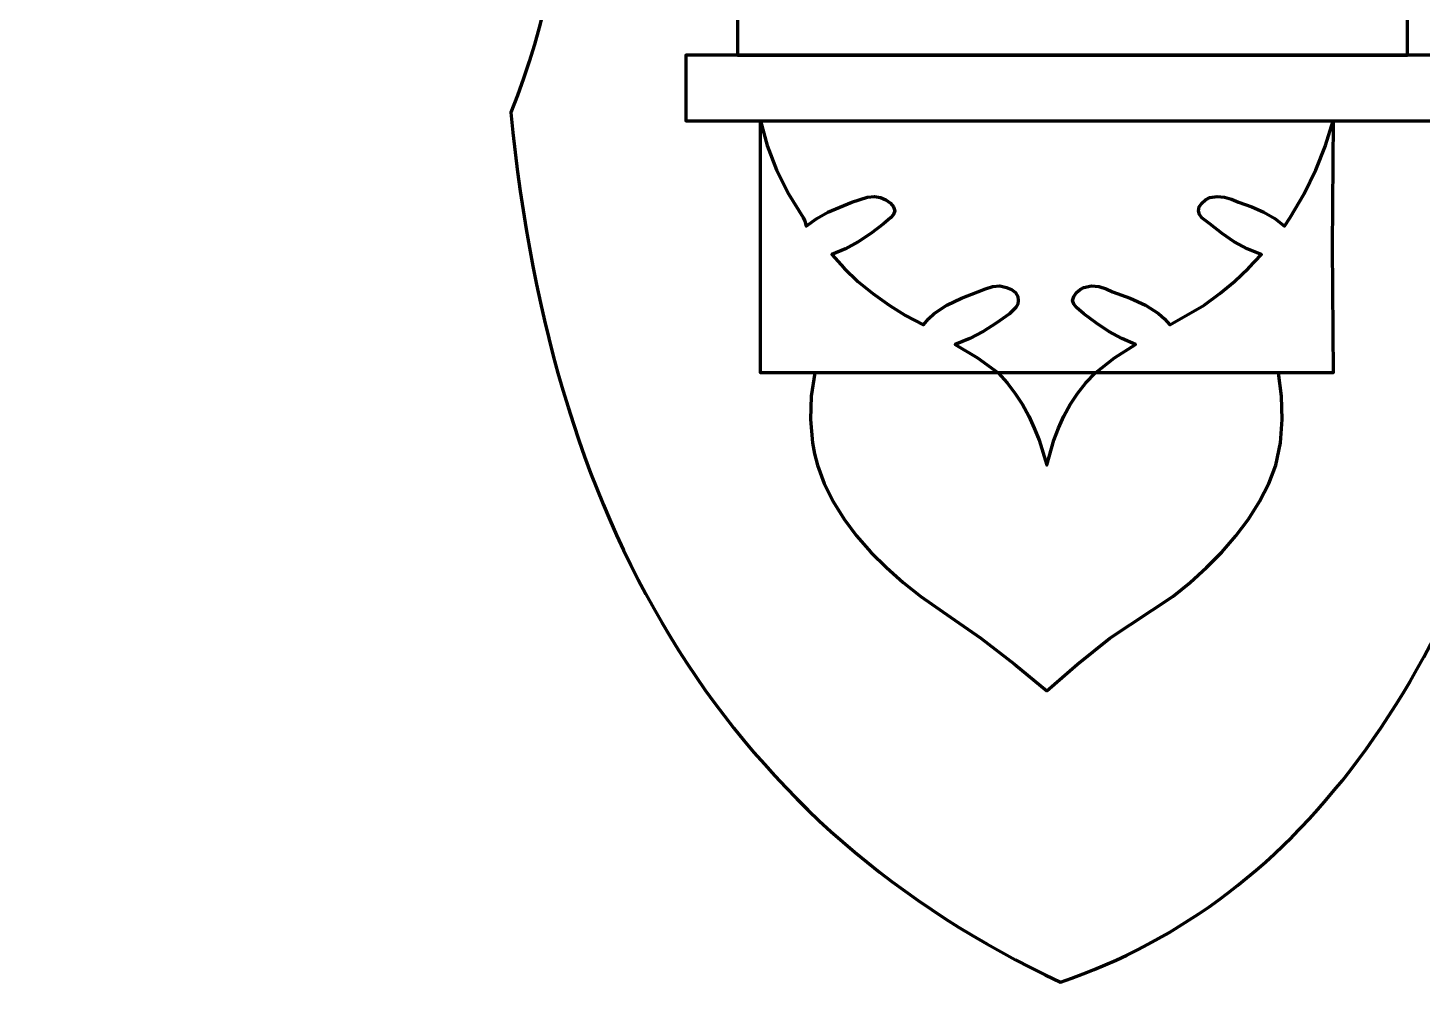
# Model space of a CAD drawing. Header units: millimetres. Extents: x -607 to 1451, y -798 to 283.
# Drawn here: x 317.23 to 332.93, y -710.53 to -699.78 of the extents above; entities that cross this region are included whole.
import ezdxf

# ---------------------------------------------------------------- set-up
doc = ezdxf.new("R2010")
doc.units = ezdxf.units.MM
doc.header["$MEASUREMENT"] = 0
doc.layers.add('layer 1', color=7, linetype='Continuous')

msp = doc.modelspace()

# ---------------------------------------------------------------- linework, layer by layer
at = {"layer": 'layer 1', "color": 242, "lineweight": 100}
msp.add_open_spline([(351.9345, -627.5165), (351.0278, -627.6915), (349.8621, -628.409), (348.4373, -629.6686), (348.4373, -629.6686), (345.4718, -629.7111), (343.0507, -630.7872), (341.1746, -632.8965), (341.1746, -632.8965), (339.9794, -631.6137), (337.2535, -632.2414), (332.9971, -634.7795), (332.9971, -634.7795), (330.6201, -634.0571), (328.2528, -635.1692), (325.8957, -638.115), (325.8957, -638.115), (324.6505, -637.3997), (323.3233, -637.1129), (321.9146, -637.2542), (321.9146, -637.2542), (320.578, -637.0313), (319.2867, -637.6591), (318.041, -639.1372), (318.041, -639.1372), (317.2286, -640.652), (317.6589, -642.0331), (319.3322, -643.2797), (319.3322, -643.2797), (321.52, -647.978), (322.614, -650.3273), (322.614, -650.3273), (322.614, -650.3273), (323.4749, -650.2913), (323.9051, -650.2735), (323.9051, -650.2735), (323.9051, -650.2735), (323.9412, -652.1743), (323.9589, -653.1248), (323.9589, -653.1248), (323.9589, -653.1248), (322.3451, -653.1247), (321.538, -653.1248), (321.538, -653.1248), (321.538, -653.1248), (323.6933, -656.3203), (324.5181, -658.4634), (324.0126, -659.5537), (324.0126, -659.5537), (324.0487, -677.5044), (324.0664, -686.4797), (324.0664, -686.4797), (324.0664, -686.4797), (323.0353, -688.1702), (323.0261, -689.7752), (324.0395, -691.2946), (324.0395, -691.2946), (324.4835, -692.2493), (324.0081, -693.3702), (322.6138, -694.6571), (322.6138, -694.6571), (323.4567, -696.6613), (323.4747, -698.6877), (322.6676, -700.7363), (322.6676, -700.7363), (323.1217, -705.5435), (325.184, -708.8075), (328.8546, -710.5277), (328.8546, -710.5277), (331.5938, -709.5959), (333.4408, -707.0317), (334.3957, -702.8345), (334.3957, -702.8345), (346.2676, -702.7268), (352.2034, -702.6732), (352.2034, -702.6732)], degree=3, knots=[0, 0, 0, 0, 0.05, 0.05, 0.05, 0.05, 0.1, 0.1, 0.1, 0.1, 0.15, 0.15, 0.15, 0.15, 0.2, 0.2, 0.2, 0.2, 0.25, 0.25, 0.25, 0.25, 0.3, 0.3, 0.3, 0.3, 0.35, 0.35, 0.35, 0.35, 0.4, 0.4, 0.4, 0.4, 0.45, 0.45, 0.45, 0.45, 0.5, 0.5, 0.5, 0.5, 0.55, 0.55, 0.55, 0.55, 0.6, 0.6, 0.6, 0.6, 0.65, 0.65, 0.65, 0.65, 0.7, 0.7, 0.7, 0.7, 0.75, 0.75, 0.75, 0.75, 0.8, 0.8, 0.8, 0.8, 0.85, 0.85, 0.85, 0.85, 0.9, 0.9, 0.9, 0.9, 1, 1, 1, 1], dxfattribs=at)
at = {"layer": 'layer 1', "lineweight": 100}
for points, knots in [([(325.2175, -694.7586), (325.2175, -694.7586), (325.2174, -700.0893), (325.2174, -700.0893), (325.2174, -700.0893), (325.2174, -700.0893), (332.7614, -700.0893), (332.7614, -700.0893), (332.7614, -700.0893), (332.7614, -700.0893), (332.7614, -694.7587), (332.7614, -694.7587), (332.7614, -694.7587), (332.7614, -694.7587), (325.2174, -694.7587), (325.2174, -694.7587)], [0, 0, 0, 0, 0.2, 0.2, 0.2, 0.2, 0.4, 0.4, 0.4, 0.4, 0.6, 0.6, 0.6, 0.6, 1, 1, 1, 1]), ([(379.6053, -700.8298), (379.6053, -700.8298), (379.6052, -700.0893), (379.6052, -700.0893), (379.6052, -700.0893), (379.6052, -700.0893), (352.1372, -700.0893), (352.1372, -700.0893), (352.1372, -700.0893), (352.1372, -700.0893), (324.637, -700.0893), (324.637, -700.0893), (324.637, -700.0893), (324.637, -700.0893), (324.637, -700.8298), (324.637, -700.8298), (324.637, -700.8298), (324.637, -700.8298), (352.1372, -700.8298), (352.1372, -700.8298), (352.1372, -700.8298), (352.1372, -700.8298), (379.6052, -700.8298), (379.6052, -700.8298)], [0, 0, 0, 0, 0.1428571, 0.1428571, 0.1428571, 0.1428571, 0.2857143, 0.2857143, 0.2857143, 0.2857143, 0.4285714, 0.4285714, 0.4285714, 0.4285714, 0.5714286, 0.5714286, 0.5714286, 0.5714286, 0.7142857, 0.7142857, 0.7142857, 0.7142857, 1, 1, 1, 1]), ([(325.4753, -700.8298), (325.4753, -700.8298), (325.5521, -701.1057), (325.5521, -701.1057), (325.5521, -701.1057), (325.5521, -701.1057), (325.6582, -701.38), (325.6582, -701.38), (325.6582, -701.38), (325.6582, -701.38), (325.7937, -701.6508), (325.7937, -701.6508), (325.7937, -701.6508), (325.7937, -701.6508), (325.9588, -701.9156), (325.9588, -701.9156), (325.9588, -701.9156), (325.9588, -701.9156), (325.9751, -701.9599), (325.9751, -701.9599), (325.9751, -701.9599), (325.9751, -701.9599), (325.9911, -702.0143), (325.9911, -702.0143), (325.9911, -702.0143), (325.9911, -702.0143), (326.1102, -701.928), (326.1102, -701.928), (326.1102, -701.928), (326.1102, -701.928), (326.236, -701.8576), (326.236, -701.8576), (326.236, -701.8576), (326.236, -701.8576), (326.507, -701.7429), (326.507, -701.7429), (326.507, -701.7429), (326.507, -701.7429), (326.6812, -701.687), (326.6812, -701.687), (326.6812, -701.687), (326.6812, -701.687), (326.7596, -701.6789), (326.7596, -701.6789), (326.7596, -701.6789), (326.7596, -701.6789), (326.8294, -701.6935), (326.8294, -701.6935), (326.8294, -701.6935), (326.8294, -701.6935), (326.8897, -701.7183), (326.8897, -701.7183), (326.8897, -701.7183), (326.8897, -701.7183), (326.9387, -701.7547), (326.9387, -701.7547), (326.9387, -701.7547), (326.9387, -701.7547), (326.9733, -701.7975), (326.9733, -701.7975), (326.9733, -701.7975), (326.9733, -701.7975), (326.9905, -701.8416), (326.9905, -701.8416), (326.9905, -701.8416), (326.9905, -701.8416), (326.973, -701.8835), (326.973, -701.8835), (326.973, -701.8835), (326.973, -701.8835), (326.942, -701.9221), (326.942, -701.9221), (326.942, -701.9221), (326.942, -701.9221), (326.8616, -701.9897), (326.8616, -701.9897), (326.8616, -701.9897), (326.8616, -701.9897), (326.7178, -702.097), (326.7178, -702.097), (326.7178, -702.097), (326.7178, -702.097), (326.5774, -702.1917), (326.5774, -702.1917), (326.5774, -702.1917), (326.5774, -702.1917), (326.434, -702.2717), (326.434, -702.2717), (326.434, -702.2717), (326.434, -702.2717), (326.2813, -702.3351), (326.2813, -702.3351), (326.2813, -702.3351), (326.2813, -702.3351), (326.4194, -702.4896), (326.4194, -702.4896), (326.4194, -702.4896), (326.4194, -702.4896), (326.5737, -702.6366), (326.5737, -702.6366), (326.5737, -702.6366), (326.5737, -702.6366), (326.7429, -702.7747), (326.7429, -702.7747), (326.7429, -702.7747), (326.7429, -702.7747), (326.926, -702.9028), (326.926, -702.9028), (326.926, -702.9028), (326.926, -702.9028), (327.1109, -703.0194), (327.1109, -703.0194), (327.1109, -703.0194), (327.1109, -703.0194), (327.313, -703.1249), (327.313, -703.1249), (327.313, -703.1249), (327.313, -703.1249), (327.3692, -703.0583), (327.3692, -703.0583), (327.3692, -703.0583), (327.3692, -703.0583), (327.4318, -703), (327.4318, -703), (327.4318, -703), (327.4318, -703), (327.5752, -702.9028), (327.5752, -702.9028), (327.5752, -702.9028), (327.5752, -702.9028), (327.7405, -702.8241), (327.7405, -702.8241), (327.7405, -702.8241), (327.7405, -702.8241), (327.9255, -702.7547), (327.9255, -702.7547), (327.9255, -702.7547), (327.9255, -702.7547), (328.0097, -702.72), (328.0097, -702.72), (328.0097, -702.72), (328.0097, -702.72), (328.093, -702.6953), (328.093, -702.6953), (328.093, -702.6953), (328.093, -702.6953), (328.1732, -702.6881), (328.1732, -702.6881), (328.1732, -702.6881), (328.1732, -702.6881), (328.2479, -702.7053), (328.2479, -702.7053), (328.2479, -702.7053), (328.2479, -702.7053), (328.3027, -702.7276), (328.3027, -702.7276), (328.3027, -702.7276), (328.3027, -702.7276), (328.3466, -702.763), (328.3466, -702.763), (328.3466, -702.763), (328.3466, -702.763), (328.3733, -702.8067), (328.3733, -702.8067), (328.3733, -702.8067), (328.3733, -702.8067), (328.3769, -702.8534), (328.3769, -702.8534), (328.3769, -702.8534), (328.3769, -702.8534), (328.3729, -702.8927), (328.3729, -702.8927), (328.3729, -702.8927), (328.3729, -702.8927), (328.3499, -702.9304), (328.3499, -702.9304), (328.3499, -702.9304), (328.3499, -702.9304), (328.2801, -703.0015), (328.2801, -703.0015), (328.2801, -703.0015), (328.2801, -703.0015), (328.1308, -703.1063), (328.1308, -703.1063), (328.1308, -703.1063), (328.1308, -703.1063), (327.9852, -703.2), (327.9852, -703.2), (327.9852, -703.2), (327.9852, -703.2), (327.8339, -703.2809), (327.8339, -703.2809), (327.8339, -703.2809), (327.8339, -703.2809), (327.6676, -703.347), (327.6676, -703.347), (327.6676, -703.347), (327.6676, -703.347), (327.9208, -703.4977), (327.9208, -703.4977), (327.9208, -703.4977), (327.9208, -703.4977), (328.1511, -703.6678), (328.1511, -703.6678), (328.1511, -703.6678), (328.1511, -703.6678), (328.2529, -703.7794), (328.2529, -703.7794), (328.2529, -703.7794), (328.2529, -703.7794), (328.3441, -703.8983), (328.3441, -703.8983), (328.3441, -703.8983), (328.3441, -703.8983), (328.4251, -704.0235), (328.4251, -704.0235), (328.4251, -704.0235), (328.4251, -704.0235), (328.4967, -704.1537), (328.4967, -704.1537), (328.4967, -704.1537), (328.4967, -704.1537), (328.5594, -704.2882), (328.5594, -704.2882), (328.5594, -704.2882), (328.5594, -704.2882), (328.6136, -704.4254), (328.6136, -704.4254), (328.6136, -704.4254), (328.6136, -704.4254), (328.6993, -704.7044), (328.6993, -704.7044), (328.6993, -704.7044), (328.6993, -704.7044), (328.7778, -704.4254), (328.7778, -704.4254), (328.7778, -704.4254), (328.7778, -704.4254), (328.8302, -704.2882), (328.8302, -704.2882), (328.8302, -704.2882), (328.8302, -704.2882), (328.8923, -704.1537), (328.8923, -704.1537), (328.8923, -704.1537), (328.8923, -704.1537), (328.9644, -704.0235), (328.9644, -704.0235), (328.9644, -704.0235), (328.9644, -704.0235), (329.0473, -703.8983), (329.0473, -703.8983), (329.0473, -703.8983), (329.0473, -703.8983), (329.1414, -703.7794), (329.1414, -703.7794), (329.1414, -703.7794), (329.1414, -703.7794), (329.2473, -703.6678), (329.2473, -703.6678), (329.2473, -703.6678), (329.2473, -703.6678), (329.4642, -703.4977), (329.4642, -703.4977), (329.4642, -703.4977), (329.4642, -703.4977), (329.6987, -703.347), (329.6987, -703.347), (329.6987, -703.347), (329.6987, -703.347), (329.5439, -703.2809), (329.5439, -703.2809), (329.5439, -703.2809), (329.5439, -703.2809), (329.3998, -703.2), (329.3998, -703.2), (329.3998, -703.2), (329.3998, -703.2), (329.26, -703.1063), (329.26, -703.1063), (329.26, -703.1063), (329.26, -703.1063), (329.1183, -703.0015), (329.1183, -703.0015), (329.1183, -703.0015), (329.1183, -703.0015), (329.0351, -702.9304), (329.0351, -702.9304), (329.0351, -702.9304), (329.0351, -702.9304), (329.0048, -702.8927), (329.0048, -702.8927), (329.0048, -702.8927), (329.0048, -702.8927), (328.9894, -702.8534), (328.9894, -702.8534), (328.9894, -702.8534), (328.9894, -702.8534), (329.004, -702.8067), (329.004, -702.8067), (329.004, -702.8067), (329.004, -702.8067), (329.0344, -702.763), (329.0344, -702.763), (329.0344, -702.763), (329.0344, -702.763), (329.0745, -702.7276), (329.0745, -702.7276), (329.0745, -702.7276), (329.0745, -702.7276), (329.1183, -702.7053), (329.1183, -702.7053), (329.1183, -702.7053), (329.1183, -702.7053), (329.2041, -702.6881), (329.2041, -702.6881), (329.2041, -702.6881), (329.2041, -702.6881), (329.2879, -702.6953), (329.2879, -702.6953), (329.2879, -702.6953), (329.2879, -702.6953), (329.3675, -702.72), (329.3675, -702.72), (329.3675, -702.72), (329.3675, -702.72), (329.4407, -702.7547), (329.4407, -702.7547), (329.4407, -702.7547), (329.4407, -702.7547), (329.6373, -702.8241), (329.6373, -702.8241), (329.6373, -702.8241), (329.6373, -702.8241), (329.8098, -702.9028), (329.8098, -702.9028), (329.8098, -702.9028), (329.8098, -702.9028), (329.9592, -703), (329.9592, -703), (329.9592, -703), (329.9592, -703), (330.0251, -703.0583), (330.0251, -703.0583), (330.0251, -703.0583), (330.0251, -703.0583), (330.0855, -703.1249), (330.0855, -703.1249), (330.0855, -703.1249), (330.0855, -703.1249), (330.4724, -702.9028), (330.4724, -702.9028), (330.4724, -702.9028), (330.4724, -702.9028), (330.6485, -702.7747), (330.6485, -702.7747), (330.6485, -702.7747), (330.6485, -702.7747), (330.8153, -702.6366), (330.8153, -702.6366), (330.8153, -702.6366), (330.8153, -702.6366), (330.9719, -702.4896), (330.9719, -702.4896), (330.9719, -702.4896), (330.9719, -702.4896), (331.1172, -702.3351), (331.1172, -702.3351), (331.1172, -702.3351), (331.1172, -702.3351), (330.9574, -702.2717), (330.9574, -702.2717), (330.9574, -702.2717), (330.9574, -702.2717), (330.8117, -702.1917), (330.8117, -702.1917), (330.8117, -702.1917), (330.8117, -702.1917), (330.6736, -702.097), (330.6736, -702.097), (330.6736, -702.097), (330.6736, -702.097), (330.5369, -701.9897), (330.5369, -701.9897), (330.5369, -701.9897), (330.5369, -701.9897), (330.447, -701.9221), (330.447, -701.9221), (330.447, -701.9221), (330.447, -701.9221), (330.4183, -701.8835), (330.4183, -701.8835), (330.4183, -701.8835), (330.4183, -701.8835), (330.4079, -701.8416), (330.4079, -701.8416), (330.4079, -701.8416), (330.4079, -701.8416), (330.4176, -701.7975), (330.4176, -701.7975), (330.4176, -701.7975), (330.4176, -701.7975), (330.4464, -701.7547), (330.4464, -701.7547), (330.4464, -701.7547), (330.4464, -701.7547), (330.4881, -701.7183), (330.4881, -701.7183), (330.4881, -701.7183), (330.4881, -701.7183), (330.5369, -701.6935), (330.5369, -701.6935), (330.5369, -701.6935), (330.5369, -701.6935), (330.6176, -701.6789), (330.6176, -701.6789), (330.6176, -701.6789), (330.6176, -701.6789), (330.6998, -701.687), (330.6998, -701.687), (330.6998, -701.687), (330.6998, -701.687), (330.7811, -701.7108), (330.7811, -701.7108), (330.7811, -701.7108), (330.7811, -701.7108), (330.8593, -701.7429), (330.8593, -701.7429), (330.8593, -701.7429), (330.8593, -701.7429), (331.009, -701.7977), (331.009, -701.7977), (331.009, -701.7977), (331.009, -701.7977), (331.1451, -701.8576), (331.1451, -701.8576), (331.1451, -701.8576), (331.1451, -701.8576), (331.2671, -701.928), (331.2671, -701.928), (331.2671, -701.928), (331.2671, -701.928), (331.3751, -702.0143), (331.3751, -702.0143), (331.3751, -702.0143), (331.3751, -702.0143), (331.4396, -701.9156), (331.4396, -701.9156), (331.4396, -701.9156), (331.4396, -701.9156), (331.5977, -701.6508), (331.5977, -701.6508), (331.5977, -701.6508), (331.5977, -701.6508), (331.7308, -701.38), (331.7308, -701.38), (331.7308, -701.38), (331.7308, -701.38), (331.8392, -701.1057), (331.8392, -701.1057), (331.8392, -701.1057), (331.8392, -701.1057), (331.9231, -700.8298), (331.9231, -700.8298), (331.9231, -700.8298), (331.9231, -700.8298), (331.9145, -702.2464), (331.9145, -702.2464), (331.9145, -702.2464), (331.9145, -702.2464), (331.9231, -703.6678), (331.9231, -703.6678), (331.9231, -703.6678), (331.9231, -703.6678), (328.6993, -703.6678), (328.6993, -703.6678), (328.6993, -703.6678), (328.6993, -703.6678), (325.4752, -703.6678), (325.4752, -703.6678), (325.4752, -703.6678), (325.4752, -703.6678), (325.4752, -700.8298), (325.4752, -700.8298)], [0, 0, 0, 0, 0.0081967, 0.0081967, 0.0081967, 0.0081967, 0.0163934, 0.0163934, 0.0163934, 0.0163934, 0.0245902, 0.0245902, 0.0245902, 0.0245902, 0.0327869, 0.0327869, 0.0327869, 0.0327869, 0.0409836, 0.0409836, 0.0409836, 0.0409836, 0.0491803, 0.0491803, 0.0491803, 0.0491803, 0.057377, 0.057377, 0.057377, 0.057377, 0.0655738, 0.0655738, 0.0655738, 0.0655738, 0.0737705, 0.0737705, 0.0737705, 0.0737705, 0.0819672, 0.0819672, 0.0819672, 0.0819672, 0.0901639, 0.0901639, 0.0901639, 0.0901639, 0.0983607, 0.0983607, 0.0983607, 0.0983607, 0.1065574, 0.1065574, 0.1065574, 0.1065574, 0.1147541, 0.1147541, 0.1147541, 0.1147541, 0.1229508, 0.1229508, 0.1229508, 0.1229508, 0.1311475, 0.1311475, 0.1311475, 0.1311475, 0.1393443, 0.1393443, 0.1393443, 0.1393443, 0.147541, 0.147541, 0.147541, 0.147541, 0.1557377, 0.1557377, 0.1557377, 0.1557377, 0.1639344, 0.1639344, 0.1639344, 0.1639344, 0.1721311, 0.1721311, 0.1721311, 0.1721311, 0.1803279, 0.1803279, 0.1803279, 0.1803279, 0.1885246, 0.1885246, 0.1885246, 0.1885246, 0.1967213, 0.1967213, 0.1967213, 0.1967213, 0.204918, 0.204918, 0.204918, 0.204918, 0.2131148, 0.2131148, 0.2131148, 0.2131148, 0.2213115, 0.2213115, 0.2213115, 0.2213115, 0.2295082, 0.2295082, 0.2295082, 0.2295082, 0.2377049, 0.2377049, 0.2377049, 0.2377049, 0.2459016, 0.2459016, 0.2459016, 0.2459016, 0.2540984, 0.2540984, 0.2540984, 0.2540984, 0.2622951, 0.2622951, 0.2622951, 0.2622951, 0.2704918, 0.2704918, 0.2704918, 0.2704918, 0.2786885, 0.2786885, 0.2786885, 0.2786885, 0.2868852, 0.2868852, 0.2868852, 0.2868852, 0.295082, 0.295082, 0.295082, 0.295082, 0.3032787, 0.3032787, 0.3032787, 0.3032787, 0.3114754, 0.3114754, 0.3114754, 0.3114754, 0.3196721, 0.3196721, 0.3196721, 0.3196721, 0.3278689, 0.3278689, 0.3278689, 0.3278689, 0.3360656, 0.3360656, 0.3360656, 0.3360656, 0.3442623, 0.3442623, 0.3442623, 0.3442623, 0.352459, 0.352459, 0.352459, 0.352459, 0.3606557, 0.3606557, 0.3606557, 0.3606557, 0.3688525, 0.3688525, 0.3688525, 0.3688525, 0.3770492, 0.3770492, 0.3770492, 0.3770492, 0.3852459, 0.3852459, 0.3852459, 0.3852459, 0.3934426, 0.3934426, 0.3934426, 0.3934426, 0.4016393, 0.4016393, 0.4016393, 0.4016393, 0.4098361, 0.4098361, 0.4098361, 0.4098361, 0.4180328, 0.4180328, 0.4180328, 0.4180328, 0.4262295, 0.4262295, 0.4262295, 0.4262295, 0.4344262, 0.4344262, 0.4344262, 0.4344262, 0.442623, 0.442623, 0.442623, 0.442623, 0.4508197, 0.4508197, 0.4508197, 0.4508197, 0.4590164, 0.4590164, 0.4590164, 0.4590164, 0.4672131, 0.4672131, 0.4672131, 0.4672131, 0.4754098, 0.4754098, 0.4754098, 0.4754098, 0.4836066, 0.4836066, 0.4836066, 0.4836066, 0.4918033, 0.4918033, 0.4918033, 0.4918033, 0.5, 0.5, 0.5, 0.5, 0.5081967, 0.5081967, 0.5081967, 0.5081967, 0.5163934, 0.5163934, 0.5163934, 0.5163934, 0.5245902, 0.5245902, 0.5245902, 0.5245902, 0.5327869, 0.5327869, 0.5327869, 0.5327869, 0.5409836, 0.5409836, 0.5409836, 0.5409836, 0.5491803, 0.5491803, 0.5491803, 0.5491803, 0.557377, 0.557377, 0.557377, 0.557377, 0.5655738, 0.5655738, 0.5655738, 0.5655738, 0.5737705, 0.5737705, 0.5737705, 0.5737705, 0.5819672, 0.5819672, 0.5819672, 0.5819672, 0.5901639, 0.5901639, 0.5901639, 0.5901639, 0.5983607, 0.5983607, 0.5983607, 0.5983607, 0.6065574, 0.6065574, 0.6065574, 0.6065574, 0.6147541, 0.6147541, 0.6147541, 0.6147541, 0.6229508, 0.6229508, 0.6229508, 0.6229508, 0.6311475, 0.6311475, 0.6311475, 0.6311475, 0.6393443, 0.6393443, 0.6393443, 0.6393443, 0.647541, 0.647541, 0.647541, 0.647541, 0.6557377, 0.6557377, 0.6557377, 0.6557377, 0.6639344, 0.6639344, 0.6639344, 0.6639344, 0.6721311, 0.6721311, 0.6721311, 0.6721311, 0.6803279, 0.6803279, 0.6803279, 0.6803279, 0.6885246, 0.6885246, 0.6885246, 0.6885246, 0.6967213, 0.6967213, 0.6967213, 0.6967213, 0.704918, 0.704918, 0.704918, 0.704918, 0.7131148, 0.7131148, 0.7131148, 0.7131148, 0.7213115, 0.7213115, 0.7213115, 0.7213115, 0.7295082, 0.7295082, 0.7295082, 0.7295082, 0.7377049, 0.7377049, 0.7377049, 0.7377049, 0.7459016, 0.7459016, 0.7459016, 0.7459016, 0.7540984, 0.7540984, 0.7540984, 0.7540984, 0.7622951, 0.7622951, 0.7622951, 0.7622951, 0.7704918, 0.7704918, 0.7704918, 0.7704918, 0.7786885, 0.7786885, 0.7786885, 0.7786885, 0.7868852, 0.7868852, 0.7868852, 0.7868852, 0.795082, 0.795082, 0.795082, 0.795082, 0.8032787, 0.8032787, 0.8032787, 0.8032787, 0.8114754, 0.8114754, 0.8114754, 0.8114754, 0.8196721, 0.8196721, 0.8196721, 0.8196721, 0.8278689, 0.8278689, 0.8278689, 0.8278689, 0.8360656, 0.8360656, 0.8360656, 0.8360656, 0.8442623, 0.8442623, 0.8442623, 0.8442623, 0.852459, 0.852459, 0.852459, 0.852459, 0.8606557, 0.8606557, 0.8606557, 0.8606557, 0.8688525, 0.8688525, 0.8688525, 0.8688525, 0.8770492, 0.8770492, 0.8770492, 0.8770492, 0.8852459, 0.8852459, 0.8852459, 0.8852459, 0.8934426, 0.8934426, 0.8934426, 0.8934426, 0.9016393, 0.9016393, 0.9016393, 0.9016393, 0.9098361, 0.9098361, 0.9098361, 0.9098361, 0.9180328, 0.9180328, 0.9180328, 0.9180328, 0.9262295, 0.9262295, 0.9262295, 0.9262295, 0.9344262, 0.9344262, 0.9344262, 0.9344262, 0.942623, 0.942623, 0.942623, 0.942623, 0.9508197, 0.9508197, 0.9508197, 0.9508197, 0.9590164, 0.9590164, 0.9590164, 0.9590164, 0.9672131, 0.9672131, 0.9672131, 0.9672131, 0.9754098, 0.9754098, 0.9754098, 0.9754098, 0.9836066, 0.9836066, 0.9836066, 0.9836066, 1, 1, 1, 1]), ([(326.0878, -703.6678), (326.0878, -703.6678), (326.0486, -703.9305), (326.0486, -703.9305), (326.0486, -703.9305), (326.0486, -703.9305), (326.0384, -704.1936), (326.0384, -704.1936), (326.0384, -704.1936), (326.0384, -704.1936), (326.061, -704.4529), (326.061, -704.4529), (326.061, -704.4529), (326.061, -704.4529), (326.0857, -704.5799), (326.0857, -704.5799), (326.0857, -704.5799), (326.0857, -704.5799), (326.1201, -704.7044), (326.1201, -704.7044), (326.1201, -704.7044), (326.1201, -704.7044), (326.1955, -704.9136), (326.1955, -704.9136), (326.1955, -704.9136), (326.1955, -704.9136), (326.2952, -705.1165), (326.2952, -705.1165), (326.2952, -705.1165), (326.2952, -705.1165), (326.4173, -705.3128), (326.4173, -705.3128), (326.4173, -705.3128), (326.4173, -705.3128), (326.5592, -705.5021), (326.5592, -705.5021), (326.5592, -705.5021), (326.5592, -705.5021), (326.7186, -705.6841), (326.7186, -705.6841), (326.7186, -705.6841), (326.7186, -705.6841), (326.8937, -705.8588), (326.8937, -705.8588), (326.8937, -705.8588), (326.8937, -705.8588), (327.0817, -706.0259), (327.0817, -706.0259), (327.0817, -706.0259), (327.0817, -706.0259), (327.2807, -706.1851), (327.2807, -706.1851), (327.2807, -706.1851), (327.2807, -706.1851), (327.6177, -706.4186), (327.6177, -706.4186), (327.6177, -706.4186), (327.6177, -706.4186), (327.9577, -706.654), (327.9577, -706.654), (327.9577, -706.654), (327.9577, -706.654), (328.3377, -706.9477), (328.3377, -706.9477), (328.3377, -706.9477), (328.3377, -706.9477), (328.6993, -707.2463), (328.6993, -707.2463), (328.6993, -707.2463), (328.6993, -707.2463), (329.0473, -706.9477), (329.0473, -706.9477), (329.0473, -706.9477), (329.0473, -706.9477), (329.4085, -706.654), (329.4085, -706.654), (329.4085, -706.654), (329.4085, -706.654), (330.1178, -706.1851), (330.1178, -706.1851), (330.1178, -706.1851), (330.1178, -706.1851), (330.3126, -706.0259), (330.3126, -706.0259), (330.3126, -706.0259), (330.3126, -706.0259), (330.4977, -705.8588), (330.4977, -705.8588), (330.4977, -705.8588), (330.4977, -705.8588), (330.6709, -705.6841), (330.6709, -705.6841), (330.6709, -705.6841), (330.6709, -705.6841), (330.8299, -705.5021), (330.8299, -705.5021), (330.8299, -705.5021), (330.8299, -705.5021), (330.9723, -705.3128), (330.9723, -705.3128), (330.9723, -705.3128), (330.9723, -705.3128), (331.0961, -705.1165), (331.0961, -705.1165), (331.0961, -705.1165), (331.0961, -705.1165), (331.1989, -704.9136), (331.1989, -704.9136), (331.1989, -704.9136), (331.1989, -704.9136), (331.2784, -704.7044), (331.2784, -704.7044), (331.2784, -704.7044), (331.2784, -704.7044), (331.3304, -704.4529), (331.3304, -704.4529), (331.3304, -704.4529), (331.3304, -704.4529), (331.3506, -704.1936), (331.3506, -704.1936), (331.3506, -704.1936), (331.3506, -704.1936), (331.3427, -703.9305), (331.3427, -703.9305), (331.3427, -703.9305), (331.3427, -703.9305), (331.3106, -703.6678), (331.3106, -703.6678)], [0, 0, 0, 0, 0.030303, 0.030303, 0.030303, 0.030303, 0.0606061, 0.0606061, 0.0606061, 0.0606061, 0.0909091, 0.0909091, 0.0909091, 0.0909091, 0.1212121, 0.1212121, 0.1212121, 0.1212121, 0.1515152, 0.1515152, 0.1515152, 0.1515152, 0.1818182, 0.1818182, 0.1818182, 0.1818182, 0.2121212, 0.2121212, 0.2121212, 0.2121212, 0.2424242, 0.2424242, 0.2424242, 0.2424242, 0.2727273, 0.2727273, 0.2727273, 0.2727273, 0.3030303, 0.3030303, 0.3030303, 0.3030303, 0.3333333, 0.3333333, 0.3333333, 0.3333333, 0.3636364, 0.3636364, 0.3636364, 0.3636364, 0.3939394, 0.3939394, 0.3939394, 0.3939394, 0.4242424, 0.4242424, 0.4242424, 0.4242424, 0.4545455, 0.4545455, 0.4545455, 0.4545455, 0.4848485, 0.4848485, 0.4848485, 0.4848485, 0.5151515, 0.5151515, 0.5151515, 0.5151515, 0.5454545, 0.5454545, 0.5454545, 0.5454545, 0.5757576, 0.5757576, 0.5757576, 0.5757576, 0.6060606, 0.6060606, 0.6060606, 0.6060606, 0.6363636, 0.6363636, 0.6363636, 0.6363636, 0.6666667, 0.6666667, 0.6666667, 0.6666667, 0.6969697, 0.6969697, 0.6969697, 0.6969697, 0.7272727, 0.7272727, 0.7272727, 0.7272727, 0.7575758, 0.7575758, 0.7575758, 0.7575758, 0.7878788, 0.7878788, 0.7878788, 0.7878788, 0.8181818, 0.8181818, 0.8181818, 0.8181818, 0.8484848, 0.8484848, 0.8484848, 0.8484848, 0.8787879, 0.8787879, 0.8787879, 0.8787879, 0.9090909, 0.9090909, 0.9090909, 0.9090909, 0.9393939, 0.9393939, 0.9393939, 0.9393939, 1, 1, 1, 1])]:
    msp.add_open_spline(points, degree=3, knots=knots, dxfattribs=at)

doc.saveas('drawing.dxf')
